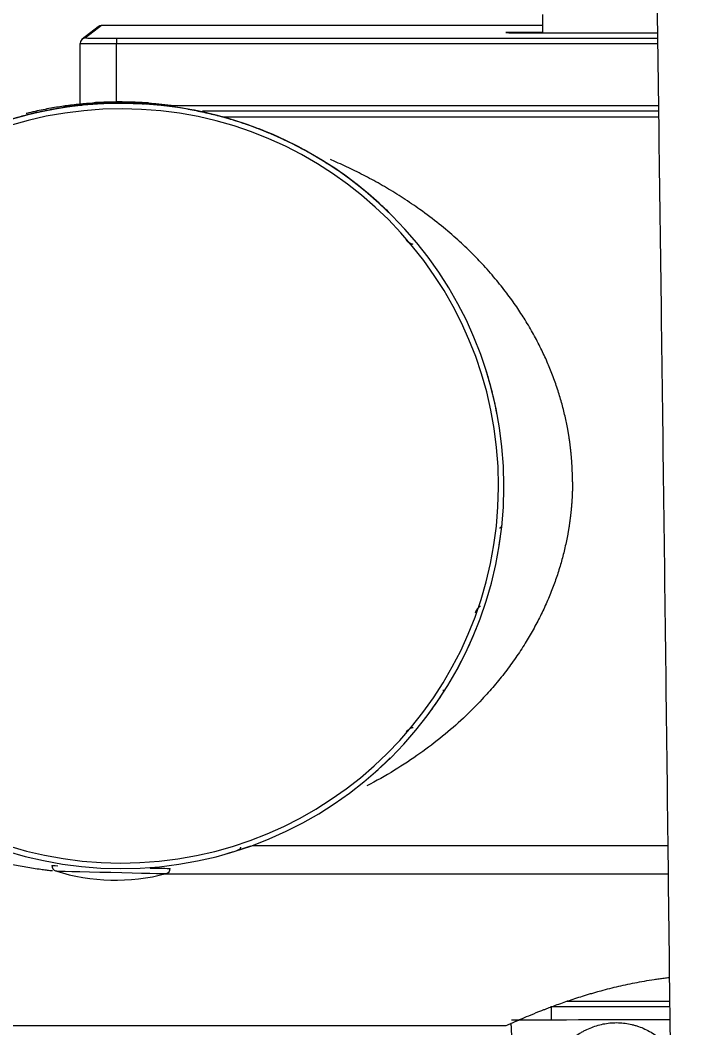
# Model space of a CAD drawing. Extents: x 16539 to 19738, y -91 to 2224.
# Drawn here: x 18674.3 to 18711.8, y 527.4 to 582.8 of the extents above; entities that cross this region are included whole.
import ezdxf

# ---------------------------------------------------------------- set-up
doc = ezdxf.new("R2010")
doc.units = 0
doc.header["$LTSCALE"] = 10
doc.header["$MEASUREMENT"] = 0
doc.header["$PDMODE"] = 3
doc.header["$PDSIZE"] = -10
doc.layers.get('0').update_dxf_attribs({"linetype": 'CONTINUOUS'})
doc.layers.get('DEFPOINTS').update_dxf_attribs({"linetype": 'CONTINUOUS'})
doc.layers.add('1', color=7, linetype='CONTINUOUS')
doc.styles.add('Daelim Dimension', font='NanumGothic.ttf')
doc.dimstyles.new('DEFAULT', dxfattribs={"dimscale": 2, "dimtxt": 2, "dimasz": 2, "dimexe": 0, "dimexo": 2, "dimgap": 1, "dimtad": 1, "dimdec": 1, "dimzin": 9, "dimdsep": 46, "dimtxsty": 'Daelim Dimension', "dimcen": 0.5, "dimclrd": 5, "dimclre": 5, "dimclrt": 256, "dimadec": 1, "dimazin": 0, "dimtfac": 1, "dimtdec": 1, "dimtix": 1, "dimtmove": 0, "dimatfit": 3, "dimfxl": 1, "dimtolj": 1, "dimtzin": 1, "dimlwd": 9, "dimlwe": 9, "dimarcsym": 0})

# ---------------------------------------------------------------- blocks, each defined once
blk = doc.blocks.new('*D14')
at = {"color": 5, "lineweight": 9, "ltscale": 0.5, "transparency": 16777216}
for p, q in [((18666.533, 1362.529), (19008.214, 1362.529)), ((19006.214, 1354.529), (19006.214, 515.69)), ((18840.412, 507.69), (19008.214, 507.69))]:
    blk.add_line(p, q, dxfattribs=at)
at = {"color": 5, "ltscale": 0.5, "transparency": 16777216}
for points in [[(19004.88, 1354.529), (19007.547, 1354.529), (19006.214, 1362.529)], [(19004.88, 515.69), (19007.547, 515.69), (19006.214, 507.69)]]:
    blk.add_solid(points, dxfattribs=at)
at = {"layer": 'DEFPOINTS', "color": 0, "ltscale": 0.5, "transparency": 16777216}
for p in [(18662.533, 1362.529), (18836.412, 507.69), (19006.214, 507.69)]:
    blk.add_point(p, dxfattribs=at)
at = {"color": 7, "ltscale": 0.5, "transparency": 16777216, "insert": (18990.508, 935.109), "char_height": 20, "attachment_point": 5, "rotation": 90, "style": 'Daelim Dimension'}
blk.add_mtext('\\A1;(1140)', dxfattribs=at)
blk = doc.blocks.new('*D26')
at = {"color": 5, "lineweight": 9, "ltscale": 0.5, "transparency": 16777216}
for p, q in [((18623.516, 523.872), (18623.516, 396.36)), ((18817.897, 471.191), (18817.897, 396.36)), ((18631.516, 398.36), (18809.897, 398.36))]:
    blk.add_line(p, q, dxfattribs=at)
at = {"color": 5, "ltscale": 0.5, "transparency": 16777216}
for points in [[(18631.516, 399.693), (18631.516, 397.026), (18623.516, 398.36)], [(18809.897, 399.693), (18809.897, 397.026), (18817.897, 398.36)]]:
    blk.add_solid(points, dxfattribs=at)
at = {"layer": 'DEFPOINTS', "color": 0, "ltscale": 0.5, "transparency": 16777216}
for p in [(18623.516, 527.872), (18817.897, 475.191), (18817.897, 398.36)]:
    blk.add_point(p, dxfattribs=at)
at = {"color": 7, "ltscale": 0.5, "transparency": 16777216, "insert": (18660.351, 411.247), "char_height": 20, "attachment_point": 5, "style": 'Daelim Dimension'}
blk.add_mtext('\\A1;194', dxfattribs=at)

msp = doc.modelspace()

# ---------------------------------------------------------------- linework, layer by layer
at = {"layer": '1', "color": 7, "linetype": 'Continuous', "lineweight": 18}
for p, q in [((18703.016, 583.061), (18703.016, 582.063)), ((18703.016, 582.461), (18680.514, 582.461)), ((18678.626, 582.395), (18677.755, 581.715)), ((18677.639, 578.154), (18677.639, 581.479)), ((18684.36, 577.776), (18709.388, 577.776)), ((18694.558, 572.233), (18694.549, 572.242)), ((18694.575, 572.216), (18694.563, 572.228)), ((18694.591, 572.201), (18694.578, 572.214)), ((18694.628, 572.164), (18694.625, 572.167)), ((18694.632, 572.16), (18694.629, 572.163)), ((18686.451, 537.357), (18686.45, 537.35)), ((18687.085, 537.456), (18709.896, 537.456)), ((18703.516, 527.856), (18703.516, 528.619)), ((18652.516, 527.573), (18701.022, 527.573))]:
    msp.add_line(p, q, dxfattribs=at)
at = {"layer": '1', "color": 7, "linetype": 'Continuous', "lineweight": 13}
for p, q in [((18678.81, 582.459), (18677.939, 581.779)), ((18679.635, 578.272), (18679.635, 581.476)), ((18679.635, 581.476), (18709.337, 581.476)), ((18679.636, 581.776), (18709.333, 581.776)), ((18679.89, 578.204), (18679.877, 578.217)), ((18679.9, 578.195), (18679.893, 578.202)), ((18682.665, 578.076), (18709.382, 578.076)), ((18685.483, 577.456), (18709.39, 577.456)), ((18709.914, 535.877), (18682.218, 535.877))]:
    msp.add_line(p, q, dxfattribs=at)
at = {"layer": '1', "color": 7, "linetype": 'Continuous', "lineweight": 18}
msp.add_arc((18679.58, 546.363), 10.812, 252.3119, 284.9057, dxfattribs=at)
for centre, major_axis, ratio, start_param, end_param in [((18678.81, 582.159), (0.185, -0.236), 0.999997, 2.478684, 3.141609), ((18680.51, 582.459), (-1.7, 0), 0.00156, 4.710391, 6.281188), ((18712.516, 582.073), (-11.5, 0), 0.00156, 6.281188, 7.570271), ((18712.516, 582.073), (-11.5, 0), 0.00156, 5.684481, 6.281188), ((18677.939, 581.479), (0.185, -0.236), 0.999997, 2.478684, 4.04948), ((18679.639, 581.779), (-1.7, 0), 0.00156, 6.281188, 7.851984), ((18679.901, 557.194), (14.728, 14.97), 0.999998, 0.000028, 2.348058), ((18679.905, 557.19), (-14.728, -14.97), 0.999998, 2.348058, 5.485252), ((18679.9, 557.195), (-14.728, -14.97), 0.999998, 3.918857, 4.020349), ((18679.9, 557.195), (-14.728, -14.97), 0.999998, 3.817365, 3.918857), ((18679.905, 557.19), (14.518, 14.756), 0.999998, 5.489651, 8.626845), ((18679.9, 557.195), (-14.728, -14.97), 0.999998, 4.102391, 4.227948), ((18679.9, 557.195), (-14.728, -14.97), 0.999998, 3.609764, 3.743288), ((18679.9, 557.195), (-14.728, -14.97), 0.999998, 3.421128, 3.537162), ((18679.9, 557.195), (-14.728, -14.97), 0.999998, 3.241422, 3.349198), ((18679.9, 557.195), (-14.728, -14.97), 0.999998, 3.141592, 3.169745), ((18679.9, 557.195), (-14.728, -14.97), 0.999998, 2.531594, 2.657152), ((18679.901, 557.194), (14.728, 14.97), 0.999998, 5.735851, 5.780971), ((18679.905, 557.19), (-14.728, -14.97), 0.999998, 5.489651, 8.626845), ((18679.905, 557.19), (-14.518, -14.756), 0.999998, 5.489651, 8.626845), ((18679.905, 557.19), (14.518, 14.756), 0.999998, 5.485252, 5.489651), ((18679.905, 557.19), (-14.728, -14.97), 0.999998, 2.343659, 2.348058), ((18679.901, 557.194), (14.728, 14.97), 0.999998, 5.333863, 5.382461), ((18679.9, 557.195), (-14.728, -14.97), 0.999998, 1.842585, 1.966366), ((18679.901, 557.194), (14.728, 14.97), 0.999998, 4.853274, 4.907114), ((18679.901, 557.194), (14.728, 14.97), 0.999998, 4.640511, 4.698564), ((18679.901, 557.194), (14.728, 14.97), 0.999998, 4.199457, 4.26378), ((18679.9, 557.195), (-14.728, -14.97), 0.999998, 1.058074, 1.086356), ((18676.386, 536.347), (0.212, 0.213), 0.999998, 2.329638, 3.615996), ((18679.335, 536.276), (-3.249, 0.079), 0.001521, 0.001604, 0.453648), ((18679.328, 535.988), (3.033, -0.074), 0.001521, 3.143196, 6.279669), ((18679.335, 536.276), (-3.249, 0.079), 0.001521, 2.292209, 3.138076), ((18682.284, 536.204), (-0.212, -0.213), 0.999998, 1.04328, 2.329638), ((18679.335, 536.276), (-3.249, 0.079), 0.001521, 3.138076, 3.143196), ((18712.516, 528.927), (-10.75, 0), 0.00156, 0.709622, 1.330798), ((18712.516, 528.627), (-10.45, 0), 0.00156, 0.520733, 1.324245), ((18712.516, 527.864), (11.2, 0), 0.00156, 1.800687, 3.141914)]:
    msp.add_ellipse(centre, major_axis=major_axis, ratio=ratio, start_param=start_param, end_param=end_param, dxfattribs=at)
at = {"layer": '1', "color": 7, "linetype": 'Continuous', "lineweight": 13}
for centre, major_axis, ratio, start_param, end_param in [((18679.639, 581.479), (-2, 0), 0.00156, 6.281188, 7.851984), ((18679.636, 581.476), (0, 0.3), 0.001998, 0.00156, 1.572356)]:
    msp.add_ellipse(centre, major_axis=major_axis, ratio=ratio, start_param=start_param, end_param=end_param, dxfattribs=at)
at = {"layer": '1', "color": 7, "linetype": 'Continuous', "lineweight": 18}
for points, knots in [([(18706.014, 908.788), (18706.013, 897.511), (18706.016, 872.761), (18706.039, 934.661), (18706.081, 956.786), (18706.14, 921.106), (18706.213, 887.84), (18706.297, 857.007), (18706.388, 928.663), (18706.481, 903.984), (18706.574, 882.193), (18706.667, 862.479), (18706.76, 844.491), (18706.855, 827.537), (18706.987, 805.646), (18707.169, 778.588), (18707.416, 746.633), (18707.697, 715.088), (18708.013, 684.107), (18708.367, 653.988), (18708.751, 624.644), (18709.108, 598.499), (18709.424, 575.094), (18709.694, 554.311), (18709.953, 533.043), (18710.195, 510.979), (18710.404, 489.132), (18710.582, 467.513), (18710.73, 446.237), (18710.844, 425.913), (18710.927, 406.781), (18710.983, 389.064), (18711.015, 370.983), (18711.019, 352.63), (18710.99, 334.15), (18710.924, 315.863), (18710.82, 298.172), (18710.696, 283.317), (18710.565, 271.311), (18710.436, 261.955), (18710.271, 252.222), (18710.063, 242.626), (18709.81, 233.806), (18709.548, 226.867), (18709.311, 222.289), (18709.124, 219.496), (18708.999, 217.944), (18708.909, 216.946), (18708.89, 216.67), (18708.914, 216.655)], [0, 0, 0, 0, 0.031155, 0.068397, 0.103519, 0.136505, 0.167345, 0.196037, 0.222577, 0.245002, 0.265582, 0.284303, 0.301156, 0.317117, 0.333166, 0.364671, 0.396484, 0.428607, 0.461058, 0.493813, 0.52676, 0.559878, 0.583128, 0.606411, 0.629723, 0.65312, 0.677022, 0.697425, 0.718287, 0.739643, 0.755978, 0.772522, 0.789235, 0.806107, 0.823171, 0.840405, 0.857476, 0.874326, 0.885314, 0.896034, 0.906517, 0.921937, 0.937126, 0.952155, 0.967038, 0.976245, 0.984431, 0.991575, 1, 1, 1, 1]), ([(18677.772, 578.087), (18677.752, 578.085), (18677.591, 578.069), (18677.288, 578.035), (18676.856, 577.978), (18676.397, 577.908), (18675.901, 577.821), (18675.362, 577.712), (18674.869, 577.598), (18674.555, 577.518), (18674.434, 577.486)], [0, 0, 0, 0, 0.017192, 0.136612, 0.258817, 0.393058, 0.540523, 0.703589, 0.884409, 1, 1, 1, 1]), ([(18677.64, 578.145), (18677.494, 578.131), (18677.094, 578.086), (18676.418, 577.992), (18675.59, 577.843), (18675.001, 577.713), (18674.688, 577.635), (18674.674, 577.632)], [0, 0, 0, 0, 0.147638, 0.405149, 0.683568, 0.985724, 1, 1, 1, 1]), ([(18679.859, 578.235), (18679.697, 578.236), (18679.237, 578.233), (18678.471, 578.202), (18677.59, 578.129), (18677.006, 578.056), (18676.729, 578.016)], [0, 0, 0, 0, 0.155434, 0.441242, 0.734301, 1, 1, 1, 1]), ([(18676.761, 578.048), (18676.933, 578.073), (18677.29, 578.119), (18677.835, 578.176), (18678.208, 578.205), (18678.394, 578.217)], [0, 0, 0, 0, 0.316344, 0.657523, 1, 1, 1, 1]), ([(18679.843, 578.251), (18679.794, 578.251), (18679.546, 578.251), (18679.097, 578.244), (18678.476, 578.216), (18677.989, 578.179), (18677.705, 578.152), (18677.64, 578.145)], [0, 0, 0, 0, 0.066819, 0.337482, 0.613132, 0.912248, 1, 1, 1, 1]), ([(18678.394, 578.217), (18678.397, 578.217), (18678.402, 578.217), (18678.409, 578.217), (18678.417, 578.218), (18678.425, 578.218), (18678.433, 578.219), (18678.442, 578.219), (18678.45, 578.22), (18678.459, 578.221), (18678.469, 578.221), (18678.478, 578.222), (18678.488, 578.222), (18678.509, 578.224), (18678.552, 578.226), (18678.619, 578.23), (18678.698, 578.234), (18678.77, 578.238), (18678.835, 578.241), (18678.886, 578.243), (18678.923, 578.245), (18678.947, 578.246), (18678.963, 578.247), (18678.979, 578.247), (18679.003, 578.248), (18679.033, 578.249), (18679.069, 578.251), (18679.112, 578.252), (18679.165, 578.254), (18679.226, 578.255), (18679.294, 578.257), (18679.346, 578.259), (18679.381, 578.259), (18679.397, 578.26), (18679.414, 578.26), (18679.434, 578.26), (18679.455, 578.261), (18679.477, 578.261), (18679.501, 578.261), (18679.527, 578.262), (18679.554, 578.262), (18679.583, 578.263), (18679.613, 578.263), (18679.645, 578.263), (18679.679, 578.263), (18679.714, 578.264), (18679.751, 578.264), (18679.79, 578.264), (18679.816, 578.264), (18679.83, 578.264)], [0, 0, 0, 0, 0.010963, 0.021919, 0.03287, 0.043816, 0.054757, 0.065696, 0.076631, 0.087564, 0.098496, 0.109427, 0.120358, 0.13129, 0.179942, 0.255219, 0.317881, 0.37606, 0.421253, 0.456487, 0.481764, 0.497083, 0.502442, 0.513858, 0.529064, 0.548067, 0.57087, 0.597482, 0.627907, 0.666164, 0.705712, 0.74654, 0.754771, 0.763837, 0.773737, 0.784471, 0.796041, 0.808445, 0.821684, 0.835759, 0.850668, 0.866413, 0.882993, 0.900408, 0.918657, 0.937742, 0.95766, 0.978413, 1, 1, 1, 1]), ([(18678.41, 578.201), (18678.413, 578.201), (18678.417, 578.201), (18678.425, 578.202), (18678.433, 578.202), (18678.441, 578.203), (18678.449, 578.203), (18678.457, 578.204), (18678.466, 578.204), (18678.475, 578.205), (18678.484, 578.206), (18678.494, 578.206), (18678.504, 578.207), (18678.525, 578.208), (18678.568, 578.211), (18678.635, 578.214), (18678.713, 578.219), (18678.786, 578.222), (18678.85, 578.225), (18678.902, 578.228), (18678.939, 578.229), (18678.963, 578.23), (18678.979, 578.231), (18678.995, 578.232), (18679.019, 578.232), (18679.049, 578.234), (18679.085, 578.235), (18679.128, 578.236), (18679.181, 578.238), (18679.242, 578.24), (18679.31, 578.242), (18679.362, 578.243), (18679.396, 578.244), (18679.413, 578.244), (18679.43, 578.244), (18679.45, 578.245), (18679.47, 578.245), (18679.493, 578.245), (18679.517, 578.246), (18679.542, 578.246), (18679.57, 578.247), (18679.599, 578.247), (18679.629, 578.247), (18679.661, 578.248), (18679.695, 578.248), (18679.73, 578.248), (18679.767, 578.248), (18679.806, 578.248), (18679.832, 578.248), (18679.845, 578.248)], [0, 0, 0, 0, 0.010963, 0.021919, 0.03287, 0.043816, 0.054758, 0.065696, 0.076631, 0.087565, 0.098496, 0.109427, 0.120358, 0.13129, 0.180002, 0.25522, 0.317906, 0.37606, 0.421296, 0.456551, 0.481828, 0.497126, 0.502442, 0.513861, 0.52907, 0.548073, 0.570876, 0.597485, 0.627907, 0.666166, 0.705713, 0.74654, 0.754771, 0.763837, 0.773737, 0.784472, 0.796042, 0.808446, 0.821685, 0.83576, 0.850669, 0.866414, 0.882994, 0.900408, 0.918658, 0.937742, 0.957661, 0.978413, 1, 1, 1, 1]), ([(18679.827, 578.266), (18679.807, 578.267), (18679.599, 578.267), (18679.219, 578.263), (18678.769, 578.246), (18678.508, 578.231), (18678.419, 578.225)], [0, 0, 0, 0, 0.042675, 0.444396, 0.809829, 1, 1, 1, 1]), ([(18678.426, 578.185), (18678.428, 578.185), (18678.433, 578.186), (18678.441, 578.186), (18678.448, 578.187), (18678.457, 578.187), (18678.465, 578.188), (18678.473, 578.188), (18678.482, 578.189), (18678.491, 578.189), (18678.5, 578.19), (18678.51, 578.191), (18678.519, 578.191), (18678.541, 578.192), (18678.584, 578.195), (18678.651, 578.199), (18678.729, 578.203), (18678.802, 578.207), (18678.866, 578.21), (18678.917, 578.212), (18678.955, 578.214), (18678.978, 578.215), (18678.995, 578.215), (18679.011, 578.216), (18679.035, 578.217), (18679.065, 578.218), (18679.101, 578.219), (18679.144, 578.221), (18679.197, 578.222), (18679.258, 578.224), (18679.326, 578.226), (18679.378, 578.227), (18679.412, 578.228), (18679.428, 578.228), (18679.446, 578.229), (18679.465, 578.229), (18679.486, 578.229), (18679.509, 578.23), (18679.533, 578.23), (18679.558, 578.231), (18679.586, 578.231), (18679.614, 578.231), (18679.645, 578.232), (18679.677, 578.232), (18679.711, 578.232), (18679.746, 578.232), (18679.783, 578.233), (18679.822, 578.233), (18679.848, 578.233), (18679.861, 578.233)], [0, 0, 0, 0, 0.010963, 0.021919, 0.03287, 0.043816, 0.054757, 0.065695, 0.076631, 0.087564, 0.098496, 0.109427, 0.120358, 0.13129, 0.179938, 0.255219, 0.31788, 0.376059, 0.421251, 0.456484, 0.481762, 0.497082, 0.502441, 0.513857, 0.529064, 0.548066, 0.57087, 0.597481, 0.627907, 0.666164, 0.705712, 0.74654, 0.754771, 0.763837, 0.773737, 0.784471, 0.796041, 0.808445, 0.821684, 0.835759, 0.850668, 0.866413, 0.882993, 0.900408, 0.918657, 0.937742, 0.95766, 0.978413, 1, 1, 1, 1]), ([(18678.442, 578.17), (18678.444, 578.17), (18678.449, 578.17), (18678.457, 578.171), (18678.468, 578.171), (18678.483, 578.172), (18678.501, 578.173), (18678.524, 578.175), (18678.552, 578.177), (18678.587, 578.179), (18678.627, 578.181), (18678.679, 578.184), (18678.743, 578.187), (18678.818, 578.191), (18678.887, 578.194), (18678.943, 578.197), (18678.98, 578.198), (18679.008, 578.2), (18679.037, 578.201), (18679.079, 578.202), (18679.135, 578.204), (18679.199, 578.206), (18679.267, 578.209), (18679.336, 578.21), (18679.388, 578.212), (18679.422, 578.212), (18679.439, 578.213), (18679.458, 578.213), (18679.477, 578.213), (18679.499, 578.214), (18679.522, 578.214), (18679.546, 578.215), (18679.572, 578.215), (18679.6, 578.215), (18679.629, 578.216), (18679.66, 578.216), (18679.692, 578.216), (18679.726, 578.217), (18679.762, 578.217), (18679.799, 578.217), (18679.837, 578.217), (18679.864, 578.217), (18679.877, 578.217)], [0, 0, 0, 0, 0.00903, 0.021438, 0.03722, 0.056373, 0.078894, 0.104787, 0.138504, 0.174543, 0.212921, 0.253637, 0.315706, 0.374118, 0.426023, 0.464249, 0.488798, 0.499664, 0.518705, 0.545805, 0.580981, 0.624252, 0.662814, 0.702329, 0.742788, 0.751472, 0.760961, 0.771256, 0.782356, 0.794262, 0.806974, 0.820492, 0.834816, 0.849946, 0.865883, 0.882625, 0.900174, 0.918528, 0.937689, 0.957654, 0.978425, 1, 1, 1, 1]), ([(18679.893, 578.202), (18679.822, 578.202), (18679.752, 578.201), (18679.649, 578.2), (18679.615, 578.2), (18679.546, 578.199), (18679.512, 578.198), (18679.412, 578.197), (18679.347, 578.195), (18679.253, 578.192), (18679.222, 578.191), (18679.177, 578.19), (18679.162, 578.189), (18679.132, 578.188), (18679.117, 578.188), (18679.046, 578.185), (18678.992, 578.183), (18678.917, 578.18), (18678.88, 578.178), (18678.846, 578.176), (18678.823, 578.175), (18678.812, 578.175), (18678.759, 578.172), (18678.72, 578.17), (18678.653, 578.166), (18678.624, 578.165), (18678.599, 578.163)], [0, 0, 0, 0, 0.125, 0.125, 0.1875, 0.1875, 0.25, 0.25, 0.375, 0.375, 0.4375, 0.4375, 0.46875, 0.46875, 0.5, 0.5, 0.625, 0.625, 0.6875, 0.71875, 0.71875, 0.75, 0.75, 0.875, 0.875, 1, 1, 1, 1]), ([(18681.262, 578.217), (18681.259, 578.217), (18681.255, 578.217), (18681.247, 578.217), (18681.24, 578.218), (18681.232, 578.218), (18681.224, 578.219), (18681.216, 578.219), (18681.208, 578.22), (18681.199, 578.22), (18681.19, 578.221), (18681.181, 578.222), (18681.171, 578.222), (18681.162, 578.223), (18681.152, 578.223), (18681.142, 578.224), (18681.132, 578.225), (18681.121, 578.225), (18681.11, 578.226), (18681.099, 578.227), (18681.088, 578.227), (18681.077, 578.228), (18681.065, 578.228), (18681.053, 578.229), (18681.041, 578.23), (18681.022, 578.231), (18680.994, 578.232), (18680.957, 578.234), (18680.918, 578.236), (18680.878, 578.238), (18680.835, 578.24), (18680.79, 578.242), (18680.744, 578.245), (18680.675, 578.247), (18680.585, 578.251), (18680.485, 578.254), (18680.397, 578.256), (18680.32, 578.258), (18680.254, 578.26), (18680.203, 578.261), (18680.165, 578.261), (18680.127, 578.262), (18680.09, 578.262), (18680.053, 578.263), (18680.015, 578.263), (18679.978, 578.263), (18679.941, 578.264), (18679.904, 578.264), (18679.867, 578.264), (18679.842, 578.264), (18679.83, 578.264)], [0, 0, 0, 0, 0.010715, 0.02142, 0.032117, 0.042808, 0.053495, 0.064178, 0.074861, 0.085544, 0.09623, 0.106921, 0.117618, 0.128323, 0.139037, 0.149763, 0.160503, 0.171257, 0.182029, 0.192819, 0.203629, 0.214462, 0.225318, 0.236199, 0.247108, 0.258046, 0.28784, 0.317825, 0.348051, 0.378564, 0.409411, 0.440635, 0.47228, 0.504387, 0.576021, 0.644375, 0.687656, 0.731637, 0.776474, 0.7974, 0.81817, 0.838797, 0.85929, 0.879662, 0.899924, 0.920088, 0.940165, 0.960168, 0.980109, 1, 1, 1, 1]), ([(18681.277, 578.201), (18681.275, 578.201), (18681.27, 578.201), (18681.263, 578.202), (18681.256, 578.202), (18681.248, 578.203), (18681.24, 578.203), (18681.232, 578.204), (18681.223, 578.204), (18681.215, 578.205), (18681.206, 578.205), (18681.197, 578.206), (18681.187, 578.207), (18681.178, 578.207), (18681.168, 578.208), (18681.158, 578.208), (18681.148, 578.209), (18681.137, 578.21), (18681.126, 578.21), (18681.115, 578.211), (18681.104, 578.212), (18681.093, 578.212), (18681.081, 578.213), (18681.069, 578.214), (18681.057, 578.214), (18681.037, 578.215), (18681.01, 578.217), (18680.973, 578.219), (18680.934, 578.221), (18680.893, 578.223), (18680.851, 578.225), (18680.806, 578.227), (18680.759, 578.229), (18680.691, 578.232), (18680.601, 578.235), (18680.501, 578.238), (18680.412, 578.241), (18680.335, 578.243), (18680.27, 578.244), (18680.218, 578.245), (18680.181, 578.246), (18680.143, 578.246), (18680.106, 578.247), (18680.068, 578.247), (18680.031, 578.248), (18679.994, 578.248), (18679.957, 578.248), (18679.919, 578.248), (18679.882, 578.248), (18679.858, 578.248), (18679.845, 578.248)], [0, 0, 0, 0, 0.010714, 0.021418, 0.032114, 0.042804, 0.05349, 0.064173, 0.074855, 0.085538, 0.096224, 0.106914, 0.117611, 0.128316, 0.139031, 0.149757, 0.160497, 0.171252, 0.182025, 0.192815, 0.203627, 0.21446, 0.225317, 0.2362, 0.24711, 0.258049, 0.287845, 0.317831, 0.348057, 0.378571, 0.409417, 0.440641, 0.472284, 0.504389, 0.576022, 0.644377, 0.687657, 0.731639, 0.776475, 0.797401, 0.818171, 0.838797, 0.859291, 0.879663, 0.899925, 0.920088, 0.940165, 0.960168, 0.980109, 1, 1, 1, 1]), ([(18681.293, 578.185), (18681.291, 578.185), (18681.286, 578.186), (18681.279, 578.186), (18681.271, 578.187), (18681.264, 578.187), (18681.256, 578.188), (18681.248, 578.188), (18681.239, 578.189), (18681.231, 578.189), (18681.222, 578.19), (18681.213, 578.19), (18681.203, 578.191), (18681.194, 578.192), (18681.184, 578.192), (18681.174, 578.193), (18681.163, 578.193), (18681.153, 578.194), (18681.142, 578.195), (18681.131, 578.195), (18681.12, 578.196), (18681.108, 578.197), (18681.097, 578.197), (18681.085, 578.198), (18681.073, 578.199), (18681.053, 578.2), (18681.026, 578.201), (18680.989, 578.203), (18680.95, 578.205), (18680.909, 578.207), (18680.867, 578.209), (18680.822, 578.211), (18680.775, 578.213), (18680.707, 578.216), (18680.617, 578.22), (18680.517, 578.223), (18680.428, 578.225), (18680.351, 578.227), (18680.286, 578.229), (18680.234, 578.23), (18680.197, 578.23), (18680.159, 578.231), (18680.122, 578.231), (18680.084, 578.232), (18680.047, 578.232), (18680.01, 578.232), (18679.972, 578.232), (18679.935, 578.233), (18679.898, 578.233), (18679.874, 578.233), (18679.861, 578.233)], [0, 0, 0, 0, 0.010718, 0.021425, 0.032125, 0.042818, 0.053506, 0.064191, 0.074875, 0.085559, 0.096246, 0.106937, 0.117634, 0.128339, 0.139054, 0.149779, 0.160518, 0.171272, 0.182042, 0.192831, 0.20364, 0.21447, 0.225324, 0.236203, 0.24711, 0.258045, 0.287837, 0.317822, 0.348047, 0.37856, 0.409407, 0.440632, 0.472279, 0.504387, 0.576021, 0.644375, 0.687656, 0.731637, 0.776474, 0.7974, 0.81817, 0.838797, 0.85929, 0.879662, 0.899924, 0.920088, 0.940165, 0.960168, 0.980109, 1, 1, 1, 1]), ([(18681.309, 578.17), (18681.307, 578.17), (18681.302, 578.17), (18681.294, 578.171), (18681.287, 578.171), (18681.279, 578.172), (18681.27, 578.172), (18681.262, 578.173), (18681.253, 578.173), (18681.244, 578.174), (18681.235, 578.174), (18681.226, 578.175), (18681.216, 578.176), (18681.206, 578.176), (18681.196, 578.177), (18681.186, 578.177), (18681.175, 578.178), (18681.164, 578.179), (18681.153, 578.179), (18681.142, 578.18), (18681.13, 578.181), (18681.119, 578.181), (18681.107, 578.182), (18681.094, 578.183), (18681.062, 578.185), (18681.007, 578.188), (18680.924, 578.192), (18680.834, 578.196), (18680.742, 578.2), (18680.65, 578.203), (18680.568, 578.206), (18680.493, 578.208), (18680.426, 578.21), (18680.357, 578.212), (18680.298, 578.213), (18680.249, 578.214), (18680.212, 578.215), (18680.175, 578.215), (18680.137, 578.216), (18680.1, 578.216), (18680.063, 578.216), (18680.026, 578.217), (18679.988, 578.217), (18679.951, 578.217), (18679.914, 578.217), (18679.889, 578.217), (18679.877, 578.217)], [0, 0, 0, 0, 0.01106, 0.022101, 0.033124, 0.044131, 0.055125, 0.066106, 0.077077, 0.088041, 0.098998, 0.109951, 0.120902, 0.131852, 0.142805, 0.153761, 0.164723, 0.175692, 0.186671, 0.197661, 0.208665, 0.219685, 0.230721, 0.241777, 0.252854, 0.31646, 0.379969, 0.443776, 0.508269, 0.564346, 0.619868, 0.659016, 0.698176, 0.737453, 0.776952, 0.797735, 0.818382, 0.838906, 0.859316, 0.879624, 0.899843, 0.919983, 0.940057, 0.960076, 0.980053, 1, 1, 1, 1]), ([(18679.893, 578.202), (18679.963, 578.202), (18680.033, 578.201), (18680.136, 578.2), (18680.171, 578.2), (18680.239, 578.199), (18680.273, 578.198), (18680.373, 578.197), (18680.438, 578.195), (18680.532, 578.192), (18680.563, 578.191), (18680.608, 578.19), (18680.623, 578.189), (18680.653, 578.188), (18680.667, 578.188), (18680.739, 578.185), (18680.792, 578.183), (18680.867, 578.18), (18680.904, 578.178), (18680.938, 578.176), (18680.961, 578.175), (18680.972, 578.175), (18681.025, 578.172), (18681.063, 578.17), (18681.13, 578.166), (18681.159, 578.165), (18681.183, 578.163)], [0, 0, 0, 0, 0.125, 0.125, 0.1875, 0.1875, 0.25, 0.25, 0.375, 0.375, 0.4375, 0.4375, 0.46875, 0.46875, 0.5, 0.5, 0.625, 0.625, 0.6875, 0.71875, 0.71875, 0.75, 0.75, 0.875, 0.875, 1, 1, 1, 1]), ([(18679.941, 578.266), (18679.938, 578.266), (18679.936, 578.266), (18679.93, 578.266), (18679.926, 578.266), (18679.918, 578.266), (18679.914, 578.266), (18679.906, 578.266), (18679.901, 578.266), (18679.896, 578.266)], [0, 0, 0, 0, 0.25, 0.25, 0.5, 0.5, 0.75, 0.75, 1, 1, 1, 1]), ([(18679.956, 578.25), (18679.954, 578.25), (18679.952, 578.25), (18679.945, 578.25), (18679.942, 578.25), (18679.934, 578.25), (18679.93, 578.25), (18679.921, 578.25), (18679.917, 578.25), (18679.912, 578.25)], [0, 0, 0, 0, 0.25, 0.25, 0.5, 0.5, 0.75, 0.75, 1, 1, 1, 1]), ([(18680.004, 578.204), (18680.002, 578.204), (18679.999, 578.204), (18679.993, 578.204), (18679.989, 578.204), (18679.982, 578.204), (18679.978, 578.204), (18679.969, 578.204), (18679.964, 578.204), (18679.959, 578.204)], [0, 0, 0, 0, 0.25, 0.25, 0.5, 0.5, 0.75, 0.75, 1, 1, 1, 1]), ([(18681.262, 578.217), (18681.363, 578.21), (18681.57, 578.195), (18681.884, 578.168), (18682.212, 578.134), (18682.545, 578.095), (18682.771, 578.064), (18682.881, 578.048)], [0, 0, 0, 0, 0.187388, 0.382805, 0.581348, 0.795276, 1, 1, 1, 1]), ([(18683.568, 577.872), (18683.861, 577.821), (18684.15, 577.764), (18684.718, 577.64), (18684.997, 577.573), (18685.547, 577.428), (18685.817, 577.352), (18686.35, 577.189), (18686.612, 577.103), (18687.128, 576.922), (18687.382, 576.827), (18687.66, 576.718), (18687.688, 576.707), (18687.715, 576.696)], [0, 0, 0, 0, 0.195666, 0.195666, 0.391332, 0.391332, 0.586998, 0.586998, 0.782664, 0.782664, 0.97833, 0.97833, 1, 1, 1, 1]), ([(18687.722, 576.684), (18688.062, 576.548), (18688.395, 576.405), (18689.047, 576.104), (18689.366, 575.947), (18689.991, 575.619), (18690.297, 575.448), (18690.804, 575.149), (18691.007, 575.024), (18691.208, 574.896)], [0, 0, 0, 0, 0.271085, 0.271085, 0.542171, 0.542171, 0.813256, 0.813256, 1, 1, 1, 1]), ([(18693.697, 573.027), (18693.623, 573.092), (18693.469, 573.223), (18693.258, 573.4), (18693.12, 573.511), (18693.063, 573.558)], [0, 0, 0, 0, 0.358486, 0.732022, 1, 1, 1, 1]), ([(18694.341, 572.444), (18694.362, 572.423), (18694.386, 572.4), (18694.425, 572.363), (18694.438, 572.35), (18694.459, 572.329), (18694.466, 572.322), (18694.481, 572.308), (18694.488, 572.301), (18694.517, 572.273), (18694.539, 572.252), (18694.561, 572.23)], [0, 0, 0, 0, 0.367082, 0.367082, 0.550622, 0.550622, 0.642393, 0.642393, 0.734163, 0.734163, 1, 1, 1, 1]), ([(18695.914, 570.45), (18695.897, 570.452), (18695.879, 570.456), (18695.851, 570.464), (18695.842, 570.467), (18695.824, 570.474), (18695.814, 570.478), (18695.787, 570.489), (18695.769, 570.498), (18695.733, 570.518), (18695.716, 570.528), (18695.682, 570.551), (18695.665, 570.563), (18695.633, 570.588), (18695.617, 570.602), (18695.577, 570.638), (18695.554, 570.662), (18695.533, 570.687)], [0, 0, 0, 0, 0.131191, 0.131191, 0.196786, 0.196786, 0.262381, 0.262381, 0.393572, 0.393572, 0.524762, 0.524762, 0.655953, 0.655953, 0.787144, 0.787144, 1, 1, 1, 1]), ([(18700.792, 555.067), (18700.789, 555.045), (18700.785, 555.023), (18700.775, 554.992), (18700.771, 554.982), (18700.762, 554.963), (18700.757, 554.954), (18700.749, 554.941), (18700.746, 554.937), (18700.74, 554.929), (18700.731, 554.917), (18700.72, 554.908), (18700.706, 554.896), (18700.699, 554.891), (18700.684, 554.883), (18700.676, 554.879), (18700.668, 554.876)], [0, 0, 0, 0, 0.25, 0.25, 0.375, 0.375, 0.5, 0.5, 0.5625, 0.5625, 0.625, 0.75, 0.75, 0.875, 0.875, 1, 1, 1, 1]), ([(18699.336, 550.218), (18699.342, 550.235), (18699.348, 550.253), (18699.363, 550.289), (18699.372, 550.308), (18699.399, 550.363), (18699.419, 550.399), (18699.455, 550.45), (18699.467, 550.466), (18699.494, 550.498), (18699.508, 550.513), (18699.529, 550.535), (18699.537, 550.541), (18699.552, 550.555), (18699.56, 550.561), (18699.583, 550.579), (18699.598, 550.589), (18699.613, 550.598)], [0, 0, 0, 0, 0.112689, 0.112689, 0.239448, 0.239448, 0.492965, 0.492965, 0.619724, 0.619724, 0.746483, 0.746483, 0.809862, 0.809862, 0.873241, 0.873241, 1, 1, 1, 1]), ([(18695.535, 543.704), (18695.556, 543.729), (18695.578, 543.752), (18695.632, 543.801), (18695.664, 543.826), (18695.715, 543.86), (18695.733, 543.871), (18695.768, 543.891), (18695.787, 543.899), (18695.814, 543.911), (18695.823, 543.915), (18695.842, 543.922), (18695.851, 543.925), (18695.879, 543.933), (18695.897, 543.937), (18695.914, 543.939)], [0, 0, 0, 0, 0.207555, 0.207555, 0.471703, 0.471703, 0.603778, 0.603778, 0.735852, 0.735852, 0.801889, 0.801889, 0.867926, 0.867926, 1, 1, 1, 1]), ([(18686.45, 537.35), (18686.447, 537.334), (18686.442, 537.317), (18686.431, 537.297), (18686.429, 537.293), (18686.424, 537.285), (18686.416, 537.273), (18686.406, 537.262), (18686.392, 537.248), (18686.384, 537.241), (18686.367, 537.228), (18686.358, 537.222), (18686.339, 537.211), (18686.329, 537.206), (18686.309, 537.197), (18686.299, 537.193), (18686.288, 537.19)], [0, 0, 0, 0, 0.25, 0.25, 0.3125, 0.3125, 0.375, 0.5, 0.5, 0.625, 0.625, 0.75, 0.75, 0.875, 0.875, 1, 1, 1, 1]), ([(18701.016, 527.573), (18701.016, 527.572), (18701.036, 527.58), (18701.113, 527.614), (18701.17, 527.639), (18701.321, 527.706), (18701.415, 527.747), (18701.541, 527.802), (18701.555, 527.808), (18701.584, 527.821), (18701.599, 527.828), (18701.645, 527.847), (18701.739, 527.888), (18701.843, 527.933), (18702.061, 528.026), (18702.223, 528.094), (18702.579, 528.24), (18702.772, 528.318), (18703.033, 528.42), (18703.087, 528.441), (18703.195, 528.483), (18703.251, 528.504), (18703.419, 528.568), (18703.534, 528.611), (18703.89, 528.742), (18704.139, 528.831), (18704.663, 529.01), (18704.937, 529.1), (18705.367, 529.234), (18705.514, 529.279), (18705.739, 529.345), (18705.815, 529.367), (18705.968, 529.41), (18706.045, 529.432), (18706.434, 529.539), (18706.753, 529.622), (18707.408, 529.777), (18707.744, 529.85), (18708.433, 529.985), (18708.786, 530.047), (18709.24, 530.115), (18709.331, 530.128), (18709.469, 530.147), (18709.515, 530.153), (18709.607, 530.165), (18709.741, 530.183), (18709.874, 530.199), (18709.962, 530.209)], [0, 0, 0, 0, 0.072801, 0.072801, 0.145603, 0.145603, 0.218404, 0.218404, 0.227504, 0.227504, 0.236605, 0.236605, 0.254805, 0.291206, 0.291206, 0.364007, 0.364007, 0.436808, 0.436808, 0.455009, 0.455009, 0.473209, 0.473209, 0.50961, 0.50961, 0.582411, 0.582411, 0.655213, 0.655213, 0.691613, 0.691613, 0.709814, 0.709814, 0.728014, 0.728014, 0.800815, 0.800815, 0.873617, 0.873617, 0.946418, 0.946418, 0.964619, 0.964619, 0.973719, 0.973719, 0.982819, 1, 1, 1, 1]), ([(18701.28, 527.698), (18701.282, 527.683), (18701.287, 527.639), (18701.291, 527.576), (18701.295, 527.512), (18701.296, 527.49), (18701.299, 527.442), (18701.3, 527.417), (18701.304, 527.337), (18701.309, 527.219), (18701.313, 527.081), (18701.317, 526.969), (18701.318, 526.93), (18701.32, 526.851), (18701.321, 526.809), (18701.324, 526.683), (18701.327, 526.594), (18701.331, 526.41), (18701.335, 526.217), (18701.338, 526.01), (18701.341, 525.849), (18701.342, 525.767), (18701.343, 525.683), (18701.344, 525.626), (18701.345, 525.598), (18701.348, 525.34), (18701.351, 525.102), (18701.356, 524.607), (18701.358, 524.35), (18701.361, 524.051), (18701.361, 524.018), (18701.361, 523.951), (18701.362, 523.917), (18701.362, 523.816), (18701.363, 523.749), (18701.364, 523.546), (18701.365, 523.41), (18701.367, 522.998), (18701.367, 522.72), (18701.368, 522.299), (18701.369, 522.157), (18701.369, 521.944), (18701.369, 521.873), (18701.369, 521.73), (18701.369, 521.658), (18701.369, 521.587)], [0, 0, 0, 0, 0.038559, 0.089161, 0.089161, 0.114462, 0.114462, 0.139763, 0.139763, 0.190365, 0.240968, 0.240968, 0.266269, 0.266269, 0.29157, 0.29157, 0.342172, 0.342172, 0.392774, 0.443376, 0.443376, 0.468677, 0.481328, 0.481328, 0.493978, 0.493978, 0.595183, 0.595183, 0.696387, 0.696387, 0.709038, 0.709038, 0.721688, 0.721688, 0.746989, 0.746989, 0.797591, 0.797591, 0.898796, 0.898796, 0.949398, 0.949398, 0.974699, 0.974699, 1, 1, 1, 1]), ([(18707.101, 515.467), (18706.975, 515.466), (18706.851, 515.472), (18706.604, 515.496), (18706.359, 515.533), (18705.997, 515.625), (18705.76, 515.71), (18705.612, 515.772), (18705.583, 515.784), (18705.525, 515.81), (18705.438, 515.85), (18705.352, 515.893), (18705.183, 515.983), (18705.073, 516.048), (18704.858, 516.188), (18704.648, 516.338), (18704.448, 516.507), (18704.326, 516.619), (18704.302, 516.642), (18704.254, 516.688), (18704.183, 516.757), (18704.113, 516.829), (18703.977, 516.974), (18703.89, 517.075), (18703.638, 517.388), (18703.484, 517.61), (18703.307, 517.904), (18703.272, 517.964), (18703.205, 518.084), (18703.173, 518.145), (18703.078, 518.329), (18703.018, 518.453), (18702.851, 518.832), (18702.755, 519.093), (18702.652, 519.428), (18702.623, 519.529), (18702.596, 519.631), (18702.578, 519.7), (18702.569, 519.734), (18702.527, 519.906), (18702.498, 520.044), (18702.42, 520.46), (18702.384, 520.74), (18702.343, 521.303), (18702.337, 521.586), (18702.356, 522.157), (18702.381, 522.439), (18702.462, 522.996), (18702.517, 523.271), (18702.622, 523.677), (18702.661, 523.812), (18702.715, 523.979), (18702.726, 524.012), (18702.749, 524.079), (18702.76, 524.112), (18702.795, 524.211), (18702.82, 524.277), (18702.946, 524.601), (18703.061, 524.851), (18703.318, 525.331), (18703.461, 525.56), (18703.658, 525.834), (18703.719, 525.915), (18703.782, 525.994), (18703.824, 526.047), (18703.846, 526.073), (18703.954, 526.202), (18704.043, 526.301), (18704.318, 526.585), (18704.513, 526.757), (18704.822, 526.989), (18704.928, 527.061), (18705.091, 527.163), (18705.174, 527.212), (18705.259, 527.259), (18705.316, 527.289), (18705.344, 527.304), (18705.488, 527.376), (18705.719, 527.479), (18706.075, 527.598), (18706.317, 527.654), (18706.562, 527.697), (18706.685, 527.712), (18706.842, 527.724), (18706.873, 527.726), (18706.936, 527.729), (18707.03, 527.732), (18707.123, 527.731), (18707.31, 527.725), (18707.557, 527.705), (18707.801, 527.659), (18707.984, 527.615), (18708.075, 527.591), (18708.165, 527.563), (18708.226, 527.544), (18708.256, 527.534), (18708.406, 527.481), (18708.524, 527.434), (18708.754, 527.328), (18708.981, 527.211), (18709.198, 527.073), (18709.357, 526.961), (18709.41, 526.923), (18709.488, 526.863), (18709.514, 526.843), (18709.566, 526.802), (18709.693, 526.698), (18709.815, 526.588), (18709.961, 526.446), (18710.011, 526.395), (18710.06, 526.343)], [0, 0, 0, 0, 0.019402, 0.019402, 0.038804, 0.058206, 0.077608, 0.077608, 0.082459, 0.082459, 0.087309, 0.09701, 0.09701, 0.116412, 0.116412, 0.135814, 0.155216, 0.155216, 0.160067, 0.160067, 0.164917, 0.174618, 0.174618, 0.19402, 0.19402, 0.232824, 0.232824, 0.242525, 0.242525, 0.252226, 0.252226, 0.271628, 0.271628, 0.310432, 0.310432, 0.320133, 0.324984, 0.324984, 0.329835, 0.329835, 0.349237, 0.349237, 0.388041, 0.388041, 0.426845, 0.426845, 0.465649, 0.465649, 0.504453, 0.504453, 0.523855, 0.523855, 0.528705, 0.528705, 0.533556, 0.533556, 0.543257, 0.543257, 0.582061, 0.582061, 0.620865, 0.620865, 0.630566, 0.635416, 0.635416, 0.640267, 0.640267, 0.659669, 0.659669, 0.698473, 0.698473, 0.717875, 0.717875, 0.727576, 0.732427, 0.732427, 0.737277, 0.737277, 0.756679, 0.776081, 0.795483, 0.795483, 0.814885, 0.814885, 0.819736, 0.819736, 0.824586, 0.834287, 0.834287, 0.853689, 0.873091, 0.873091, 0.882792, 0.887643, 0.887643, 0.892493, 0.892493, 0.911895, 0.911895, 0.931297, 0.950699, 0.950699, 0.9604, 0.9604, 0.965251, 0.965251, 0.970101, 0.989504, 0.989504, 1, 1, 1, 1])]:
    msp.add_open_spline(points, degree=3, knots=knots, dxfattribs=at)
for points in [[(18679.896, 578.266), (18679.873, 578.266), (18679.85, 578.266), (18679.827, 578.266)], [(18679.912, 578.25), (18679.889, 578.251), (18679.866, 578.251), (18679.843, 578.251)], [(18679.959, 578.204), (18679.936, 578.204), (18679.913, 578.204), (18679.89, 578.204)], [(18681.385, 578.214), (18680.903, 578.248), (18680.421, 578.265), (18679.941, 578.266)], [(18694.201, 572.573), (18694.344, 572.44), (18694.486, 572.304), (18694.625, 572.167)], [(18694.442, 572.346), (18694.388, 572.398), (18694.334, 572.45), (18694.28, 572.501)], [(18694.558, 572.233), (18694.528, 572.262), (18694.498, 572.292), (18694.468, 572.321)], [(18697.564, 546.006), (18697.568, 545.959), (18697.575, 545.913), (18697.584, 545.869)]]:
    msp.add_open_spline(points, degree=3, dxfattribs=at)
at = {"layer": '1', "color": 7, "linetype": 'Continuous', "lineweight": 13}
for points, knots in [([(18704.666, 557.424), (18704.666, 557.442), (18704.666, 557.478), (18704.666, 557.532), (18704.666, 557.585), (18704.665, 557.639), (18704.664, 557.693), (18704.663, 557.746), (18704.662, 557.8), (18704.661, 557.854), (18704.659, 557.908), (18704.657, 557.962), (18704.655, 558.016), (18704.653, 558.07), (18704.651, 558.124), (18704.649, 558.178), (18704.646, 558.232), (18704.643, 558.286), (18704.64, 558.34), (18704.637, 558.394), (18704.633, 558.448), (18704.63, 558.503), (18704.626, 558.557), (18704.622, 558.611), (18704.618, 558.665), (18704.614, 558.72), (18704.609, 558.774), (18704.604, 558.828), (18704.6, 558.883), (18704.595, 558.937), (18704.589, 558.992), (18704.584, 559.046), (18704.578, 559.101), (18704.572, 559.155), (18704.566, 559.21), (18704.56, 559.264), (18704.554, 559.319), (18704.547, 559.373), (18704.54, 559.428), (18704.534, 559.482), (18704.526, 559.537), (18704.519, 559.591), (18704.512, 559.646), (18704.504, 559.7), (18704.496, 559.755), (18704.488, 559.81), (18704.48, 559.864), (18704.471, 559.919), (18704.462, 559.973), (18704.454, 560.028), (18704.444, 560.082), (18704.435, 560.137), (18704.426, 560.192), (18704.416, 560.246), (18704.366, 560.526), (18704.261, 561.036), (18704.074, 561.774), (18703.846, 562.522), (18703.582, 563.266), (18703.277, 564.011), (18702.929, 564.763), (18702.526, 565.534), (18702.082, 566.292), (18701.59, 567.047), (18701.044, 567.805), (18700.412, 568.597), (18699.741, 569.355), (18699.021, 570.094), (18698.239, 570.826), (18697.321, 571.601), (18696.354, 572.332), (18695.383, 572.991), (18694.461, 573.56), (18693.539, 574.077), (18692.619, 574.546), (18691.899, 574.878), (18691.487, 575.057), (18691.382, 575.102)], [0, 0, 0, 0, 0.002048, 0.004098, 0.00615, 0.008204, 0.01026, 0.012317, 0.014376, 0.016437, 0.0185, 0.020565, 0.022631, 0.024699, 0.026769, 0.028841, 0.030915, 0.03299, 0.035067, 0.037147, 0.039227, 0.04131, 0.043394, 0.045481, 0.047569, 0.049658, 0.05175, 0.053843, 0.055939, 0.058036, 0.060134, 0.062235, 0.064337, 0.066441, 0.068547, 0.070655, 0.072765, 0.074876, 0.076989, 0.079104, 0.081221, 0.083339, 0.085459, 0.087581, 0.089705, 0.091831, 0.093958, 0.096088, 0.098219, 0.100352, 0.102486, 0.104623, 0.106761, 0.108901, 0.111043, 0.139707, 0.169384, 0.200086, 0.231829, 0.263144, 0.296533, 0.332009, 0.369582, 0.405219, 0.444652, 0.487901, 0.534978, 0.576004, 0.623393, 0.677169, 0.737363, 0.788299, 0.838405, 0.887674, 0.936094, 0.983654, 1, 1, 1, 1]), ([(18704.666, 557.424), (18704.666, 557.406), (18704.666, 557.37), (18704.666, 557.316), (18704.666, 557.261), (18704.665, 557.207), (18704.664, 557.153), (18704.663, 557.098), (18704.662, 557.044), (18704.66, 556.989), (18704.659, 556.935), (18704.657, 556.881), (18704.655, 556.826), (18704.653, 556.772), (18704.651, 556.717), (18704.648, 556.663), (18704.646, 556.609), (18704.643, 556.554), (18704.64, 556.5), (18704.636, 556.446), (18704.633, 556.391), (18704.629, 556.337), (18704.625, 556.283), (18704.622, 556.228), (18704.617, 556.174), (18704.613, 556.12), (18704.608, 556.065), (18704.604, 556.011), (18704.599, 555.957), (18704.594, 555.902), (18704.588, 555.848), (18704.583, 555.794), (18704.577, 555.74), (18704.572, 555.685), (18704.566, 555.631), (18704.559, 555.577), (18704.553, 555.523), (18704.546, 555.469), (18704.54, 555.414), (18704.533, 555.36), (18704.526, 555.306), (18704.518, 555.252), (18704.511, 555.198), (18704.503, 555.144), (18704.495, 555.09), (18704.487, 555.035), (18704.479, 554.981), (18704.471, 554.927), (18704.462, 554.873), (18704.453, 554.819), (18704.444, 554.765), (18704.435, 554.711), (18704.426, 554.657), (18704.416, 554.603), (18704.365, 554.317), (18704.257, 553.797), (18704.067, 553.053), (18703.841, 552.313), (18703.574, 551.563), (18703.263, 550.806), (18702.906, 550.044), (18702.508, 549.289), (18702.058, 548.524), (18701.551, 547.752), (18700.984, 546.975), (18700.368, 546.211), (18699.604, 545.354), (18698.665, 544.417), (18697.526, 543.424), (18696.266, 542.465), (18694.877, 541.55), (18693.89, 540.991), (18693.377, 540.722)], [0, 0, 0, 0, 0.002324, 0.004648, 0.006972, 0.009296, 0.01162, 0.013945, 0.01627, 0.018595, 0.02092, 0.023246, 0.025572, 0.027898, 0.030225, 0.032552, 0.03488, 0.037208, 0.039537, 0.041867, 0.044196, 0.046527, 0.048858, 0.05119, 0.053522, 0.055855, 0.058189, 0.060523, 0.062859, 0.065195, 0.067532, 0.06987, 0.072208, 0.074548, 0.076889, 0.07923, 0.081573, 0.083916, 0.086261, 0.088606, 0.090953, 0.093301, 0.09565, 0.098, 0.100351, 0.102704, 0.105058, 0.107413, 0.109769, 0.112127, 0.114486, 0.116846, 0.119208, 0.121571, 0.123936, 0.156934, 0.190367, 0.2243, 0.258794, 0.295915, 0.333876, 0.372736, 0.412554, 0.456567, 0.501972, 0.548823, 0.597171, 0.66866, 0.743937, 0.823103, 0.909053, 1, 1, 1, 1]), ([(18655.061, 552.534), (18655.066, 552.513), (18655.076, 552.472), (18655.091, 552.41), (18655.107, 552.348), (18655.123, 552.285), (18655.14, 552.223), (18655.156, 552.161), (18655.173, 552.099), (18655.19, 552.036), (18655.207, 551.974), (18655.225, 551.911), (18655.243, 551.849), (18655.261, 551.786), (18655.279, 551.723), (18655.298, 551.66), (18655.317, 551.598), (18655.336, 551.535), (18655.356, 551.472), (18655.375, 551.409), (18655.395, 551.346), (18655.416, 551.283), (18655.436, 551.219), (18655.457, 551.156), (18655.478, 551.093), (18655.499, 551.03), (18655.521, 550.966), (18655.543, 550.903), (18655.565, 550.839), (18655.588, 550.776), (18655.61, 550.712), (18655.633, 550.649), (18655.657, 550.585), (18655.68, 550.522), (18655.704, 550.458), (18655.728, 550.394), (18655.753, 550.33), (18655.777, 550.267), (18655.802, 550.203), (18655.827, 550.139), (18655.853, 550.075), (18655.879, 550.011), (18655.905, 549.948), (18655.931, 549.884), (18655.958, 549.82), (18655.985, 549.756), (18656.012, 549.692), (18656.135, 549.408), (18656.368, 548.898), (18656.743, 548.166), (18657.165, 547.42), (18657.622, 546.692), (18658.117, 545.972), (18658.659, 545.253), (18659.277, 544.504), (18659.937, 543.776), (18660.662, 543.046), (18661.34, 542.423), (18661.987, 541.874), (18662.548, 541.426), (18663.046, 541.054), (18663.47, 540.752), (18663.814, 540.516), (18664.155, 540.29), (18664.491, 540.075), (18664.823, 539.87), (18665.151, 539.674), (18665.473, 539.488), (18665.791, 539.311), (18666.103, 539.142), (18666.41, 538.982), (18666.71, 538.829), (18667.202, 538.588), (18667.884, 538.274), (18668.756, 537.91), (18669.606, 537.588), (18670.431, 537.305), (18671.262, 537.048), (18672.106, 536.815), (18672.968, 536.605), (18673.819, 536.426), (18674.658, 536.275), (18675.261, 536.184), (18675.63, 536.134), (18675.77, 536.116), (18675.91, 536.098), (18676.025, 536.084), (18676.094, 536.076), (18676.116, 536.074)], [0, 0, 0, 0, 0.002184, 0.004374, 0.006568, 0.008766, 0.01097, 0.013178, 0.015391, 0.017608, 0.019831, 0.022058, 0.02429, 0.026526, 0.028767, 0.031013, 0.033264, 0.03552, 0.03778, 0.040045, 0.042315, 0.044589, 0.046869, 0.049153, 0.051442, 0.053735, 0.056034, 0.058337, 0.060645, 0.062958, 0.065275, 0.067598, 0.069925, 0.072257, 0.074594, 0.076936, 0.079282, 0.081634, 0.08399, 0.086351, 0.088718, 0.091089, 0.093464, 0.095845, 0.098231, 0.100621, 0.103017, 0.105417, 0.132596, 0.161072, 0.190858, 0.221968, 0.251005, 0.282651, 0.316934, 0.353883, 0.387144, 0.426762, 0.452439, 0.478176, 0.503975, 0.519253, 0.534214, 0.548857, 0.56318, 0.577182, 0.590861, 0.604216, 0.617245, 0.629946, 0.642319, 0.654362, 0.666074, 0.701024, 0.734615, 0.766828, 0.79763, 0.826995, 0.858663, 0.889632, 0.919904, 0.949446, 0.978225, 0.983102, 0.987974, 0.992843, 0.997707, 1, 1, 1, 1])]:
    msp.add_open_spline(points, degree=3, knots=knots, dxfattribs=at)

# ---------------------------------------------------------------- dimensions: what is measured, and where the dimension line sits
at = {"color": 5, "ltscale": 0.5}
dim = msp.add_linear_dim(base=(19006.214, 507.69), p1=(18662.533, 1362.529), p2=(18836.412, 507.69), angle=90, text='(1140)', dimstyle='DEFAULT', override={"dimtxt": 10, "dimasz": 4, "dimexe": 1, "dimdec": 0, "dimclrt": 7}, dxfattribs=at)
dim.commit()
dim.dimension.update_dxf_attribs({"geometry": '*D14', "text_midpoint": (18990.508, 935.109)})
dim = msp.add_linear_dim(base=(18817.897, 398.36), p1=(18623.516, 527.872), p2=(18817.897, 475.191), dimstyle='DEFAULT', override={"dimtxt": 10, "dimasz": 4, "dimexe": 1, "dimdec": 0, "dimclrt": 7}, dxfattribs=at)
dim.commit()
dim.dimension.update_dxf_attribs({"geometry": '*D26', "text_midpoint": (18660.351, 398.36), "dimtype": 160})

doc.saveas('drawing.dxf')
